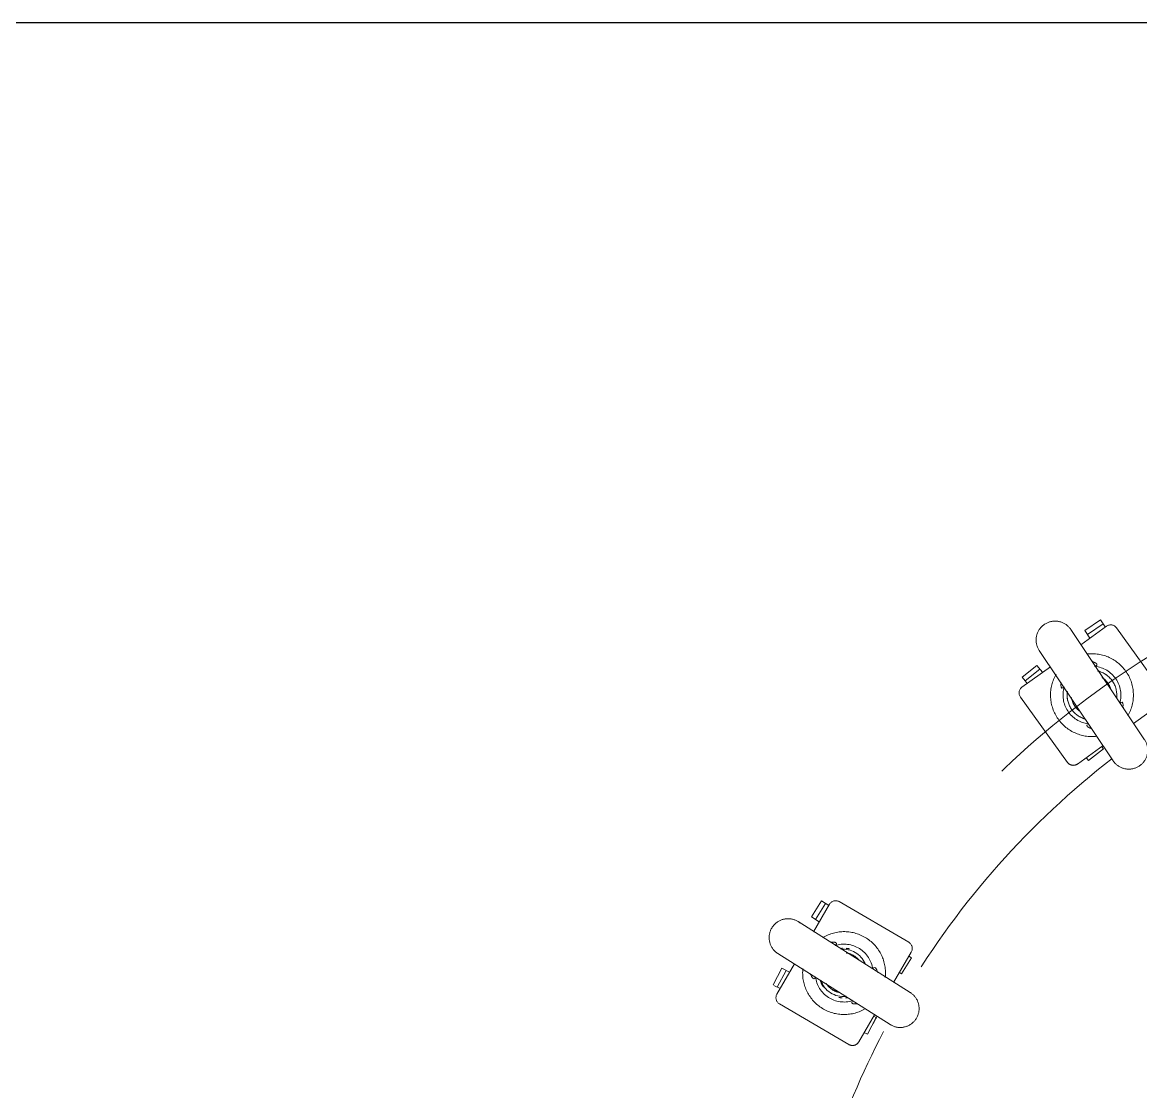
# Model space of a CAD drawing. Extents: x -181672 to 290600, y -29000 to 395522.
# Drawn here: x 1180.5 to 1652.7, y 37752.5 to 38204.1 of the extents above; entities that cross this region are included whole.
import ezdxf

# ---------------------------------------------------------------- set-up
doc = ezdxf.new("R2010")
doc.units = 0
doc.header["$LTSCALE"] = 10
doc.linetypes.add('XFM7Q20PCW-200K$0$ACAD_ISO03W100', pattern=[30, 12, -18])
doc.layers.add('XFM7Q20PCW-200K$0$PCW EQ (FUTURE)', color=252, linetype='XFM7Q20PCW-200K$0$ACAD_ISO03W100', lineweight=9)

# ---------------------------------------------------------------- blocks, each defined once
blk = doc.blocks.new('XFM7Q20PCW-200K$0$漢唐美光 8NHV4A-10FDA-NC150-M - 漢唐美光 8NHV4A-10FDA-NC150-M-V1107-CUB_L40')
for p, q in [((-833.05, -284.9), (-860.63, -304.78)), ((-820.17, -297.64), (-828.86, -285.58)), ((-826.78, -301.96), (-826.75, -301.83)), ((-826.75, -301.83), (-826.62, -301.78)), ((-861.12, -309.55), (-863.99, -311.47)), ((-859.54, -318.12), (-863.99, -311.47)), ((-857.88, -317), (-862.33, -310.35)), ((-861.31, -308.97), (-853.45, -319.87)), ((-803.13, -321.27), (-810.97, -310.4)), ((-810.51, -311.04), (-809.57, -310.29)), ((-804.58, -316.55), (-809.57, -310.29)), ((-859.54, -318.12), (-856.3, -315.95)), ((-846.69, -315.21), (-846.6, -315.11)), ((-846.6, -315.11), (-846.46, -315.13)), ((-804.58, -316.55), (-805.82, -317.54)), ((-831.39, -345.34), (-803.81, -325.46)), ((-837.7, -328.41), (-837.83, -328.46)), ((-844.22, -332.67), (-835.58, -344.66)), ((-841.85, -336), (-844.77, -338.33)), ((-839.78, -344.58), (-844.77, -338.33)), ((-838.22, -343.34), (-843.2, -337.08)), ((-838.22, -343.34), (-839.78, -344.58)), ((-837.15, -342.49), (-838.22, -343.34)), ((-710.88, -398.9), (-723.72, -391.39)), ((-722.01, -392.4), (-721.29, -391.26)), ((-714.53, -395.54), (-721.29, -391.26)), ((-727.83, -392.47), (-745, -421.81)), ((-714.53, -395.54), (-715.1, -396.44)), ((-715.21, -405.4), (-715.11, -405.3)), ((-715.18, -405.53), (-715.21, -405.4)), ((-685.75, -413.61), (-697.25, -406.88)), ((-696.63, -407.24), (-696.07, -406.18)), ((-688.98, -409.88), (-696.07, -406.18)), ((-688.98, -409.88), (-689.72, -411.29)), ((-701.84, -447.06), (-684.67, -417.72)), ((-743.41, -426.22), (-745.36, -429.29)), ((-738.6, -433.57), (-745.36, -429.29)), ((-738.6, -433.57), (-745.36, -429.29)), ((-737.53, -431.88), (-744.29, -427.6)), ((-743.92, -425.92), (-732.32, -432.71)), ((-728.03, -425.71), (-727.98, -425.58)), ((-727.98, -425.58), (-727.85, -425.54)), ((-738.6, -433.57), (-736.5, -430.26)), ((-714.46, -434.13), (-714.56, -434.23)), ((-718.69, -440.68), (-705.94, -448.14)), ((-715.18, -442.76), (-716.91, -446.07)), ((-709.81, -449.77), (-716.91, -446.07)), ((-708.89, -448), (-715.98, -444.29)), ((-708.27, -446.81), (-709.66, -449.48))]:
    blk.add_line(p, q)
at = {"flags": 128}
for points in [[(-802.3, -295.1), (-802.49, -294.84), (-802.68, -294.58), (-802.88, -294.33), (-803.1, -294.1), (-803.32, -293.87), (-803.55, -293.64), (-803.79, -293.43), (-804.04, -293.23), (-804.3, -293.04), (-804.56, -292.86), (-804.83, -292.69), (-805.11, -292.53), (-805.39, -292.38), (-805.68, -292.25), (-805.98, -292.12), (-806.28, -292.01), (-806.58, -291.91), (-806.89, -291.82), (-807.2, -291.74), (-807.51, -291.68), (-807.83, -291.63), (-808.14, -291.59), (-808.46, -291.56), (-808.78, -291.55), (-809.1, -291.55), (-809.42, -291.56), (-809.74, -291.59), (-810.06, -291.62), (-810.37, -291.67), (-810.69, -291.74), (-811, -291.81), (-811.31, -291.9), (-811.61, -292), (-811.91, -292.11), (-812.21, -292.24), (-812.5, -292.37), (-812.78, -292.52), (-813.06, -292.68), (-813.33, -292.85), (-813.4, -292.9)], [(-859.94, -324.04), (-813.4, -292.9)], [(-804.5, -306.2), (-804.24, -306.01), (-803.99, -305.82), (-803.74, -305.62), (-803.5, -305.4), (-803.27, -305.18), (-803.05, -304.95), (-802.84, -304.71), (-802.64, -304.46), (-802.45, -304.2), (-802.26, -303.94), (-802.09, -303.67), (-801.94, -303.39), (-801.79, -303.11), (-801.65, -302.82), (-801.53, -302.52), (-801.41, -302.22), (-801.31, -301.92), (-801.22, -301.61), (-801.15, -301.3), (-801.08, -300.99), (-801.03, -300.67), (-800.99, -300.35), (-800.97, -300.04), (-800.95, -299.72), (-800.95, -299.4), (-800.97, -299.08), (-800.99, -298.76), (-801.03, -298.44), (-801.08, -298.12), (-801.14, -297.81), (-801.22, -297.5), (-801.31, -297.19), (-801.41, -296.89), (-801.52, -296.59), (-801.64, -296.29), (-801.78, -296), (-801.93, -295.72), (-802.09, -295.44), (-802.25, -295.17), (-802.3, -295.1)], [(-827.12, -302.02), (-827.92, -301.97), (-828.83, -302.11), (-829.25, -302.43), (-829.17, -302.88), (-828.72, -303.42)], [(-826.79, -301.85), (-826.99, -301.97), (-827.18, -302.07), (-827.35, -302.12), (-827.44, -302.14)], [(-804.5, -306.2), (-851.05, -337.34)], [(-846.04, -314.59), (-846.05, -314.61), (-846.14, -314.72), (-846.36, -314.93), (-846.56, -315.08)], [(-818.41, -315.65), (-818.39, -315.63), (-818.31, -315.52), (-818.09, -315.3), (-817.89, -315.15)], [(-859.94, -324.04), (-860.21, -324.22), (-860.46, -324.42), (-860.71, -324.62), (-860.95, -324.83), (-861.18, -325.05), (-861.4, -325.29), (-861.61, -325.53), (-861.81, -325.78), (-862, -326.03), (-862.18, -326.3), (-862.35, -326.57), (-862.51, -326.84), (-862.66, -327.13), (-862.8, -327.42), (-862.92, -327.71), (-863.03, -328.01), (-863.13, -328.31), (-863.22, -328.62), (-863.3, -328.93), (-863.36, -329.25), (-863.41, -329.56), (-863.45, -329.88), (-863.48, -330.2), (-863.49, -330.52), (-863.49, -330.84), (-863.48, -331.16), (-863.46, -331.48), (-863.42, -331.79), (-863.37, -332.11), (-863.3, -332.42), (-863.23, -332.74), (-863.14, -333.04), (-863.04, -333.35), (-862.93, -333.65), (-862.8, -333.94), (-862.67, -334.23), (-862.52, -334.51), (-862.36, -334.79), (-862.19, -335.06), (-862.14, -335.14)], [(-859.94, -324.04), (-859.94, -324.04)], [(-837.66, -328.38), (-837.46, -328.26), (-837.26, -328.17), (-837.1, -328.11), (-837, -328.09)], [(-837.5, -328.19), (-836.53, -328.26), (-835.61, -328.13), (-835.2, -327.8), (-835.28, -327.36), (-835.73, -326.81)], [(-862.14, -335.14), (-861.96, -335.4), (-861.77, -335.65), (-861.56, -335.9), (-861.35, -336.14), (-861.13, -336.37), (-860.9, -336.59), (-860.66, -336.8), (-860.41, -337), (-860.15, -337.19), (-859.89, -337.37), (-859.62, -337.54), (-859.34, -337.7), (-859.05, -337.85), (-858.76, -337.99), (-858.47, -338.11), (-858.17, -338.23), (-857.87, -338.33), (-857.56, -338.42), (-857.25, -338.49), (-856.94, -338.56), (-856.62, -338.61), (-856.3, -338.65), (-855.98, -338.67), (-855.66, -338.69), (-855.34, -338.69), (-855.02, -338.67), (-854.7, -338.65), (-854.39, -338.61), (-854.07, -338.56), (-853.76, -338.5), (-853.45, -338.42), (-853.14, -338.33), (-852.84, -338.23), (-852.54, -338.12), (-852.24, -338), (-851.95, -337.86), (-851.67, -337.71), (-851.39, -337.55), (-851.12, -337.38), (-851.05, -337.34)], [(-736.57, -439.15), (-706.62, -391.83)], [(-695.58, -389.35), (-695.86, -389.18), (-696.14, -389.03), (-696.42, -388.88), (-696.71, -388.75), (-697.01, -388.63), (-697.31, -388.52), (-697.62, -388.43), (-697.93, -388.34), (-698.24, -388.27), (-698.55, -388.21), (-698.87, -388.17), (-699.19, -388.13), (-699.51, -388.11), (-699.83, -388.11), (-700.15, -388.11), (-700.47, -388.13), (-700.78, -388.16), (-701.1, -388.2), (-701.42, -388.26), (-701.73, -388.33), (-702.04, -388.41), (-702.34, -388.5), (-702.65, -388.61), (-702.94, -388.72), (-703.24, -388.85), (-703.52, -388.99), (-703.81, -389.15), (-704.08, -389.31), (-704.35, -389.48), (-704.61, -389.67), (-704.86, -389.86), (-705.11, -390.07), (-705.35, -390.28), (-705.58, -390.51), (-705.79, -390.74), (-706, -390.98), (-706.2, -391.23), (-706.39, -391.49), (-706.57, -391.75), (-706.62, -391.83)], [(-693.1, -400.38), (-692.93, -400.11), (-692.78, -399.83), (-692.64, -399.54), (-692.5, -399.25), (-692.38, -398.96), (-692.28, -398.65), (-692.18, -398.35), (-692.1, -398.04), (-692.03, -397.73), (-691.97, -397.41), (-691.92, -397.1), (-691.89, -396.78), (-691.87, -396.46), (-691.86, -396.14), (-691.86, -395.82), (-691.88, -395.5), (-691.91, -395.18), (-691.96, -394.86), (-692.01, -394.55), (-692.08, -394.24), (-692.16, -393.93), (-692.26, -393.62), (-692.36, -393.32), (-692.48, -393.02), (-692.61, -392.73), (-692.75, -392.44), (-692.9, -392.16), (-693.06, -391.88), (-693.24, -391.62), (-693.42, -391.36), (-693.62, -391.1), (-693.82, -390.86), (-694.04, -390.62), (-694.26, -390.39), (-694.49, -390.17), (-694.74, -389.96), (-694.99, -389.76), (-695.24, -389.57), (-695.51, -389.39), (-695.58, -389.35)], [(-693.1, -400.38), (-723.05, -447.7)], [(-715.15, -405.64), (-716.22, -406), (-717, -406.5), (-717.25, -406.96), (-717, -407.34), (-716.42, -407.63)], [(-715.23, -405.44), (-715.37, -405.63), (-715.51, -405.79), (-715.64, -405.91), (-715.72, -405.97)], [(-701.99, -414.66), (-701.98, -414.63), (-701.95, -414.49), (-701.84, -414.21), (-701.71, -413.99)], [(-727.68, -424.87), (-727.68, -424.9), (-727.72, -425.04), (-727.83, -425.32), (-727.95, -425.54)], [(-714.43, -434.09), (-714.3, -433.9), (-714.16, -433.74), (-714.03, -433.62), (-713.95, -433.56)], [(-714.36, -433.85), (-713.45, -433.53), (-712.66, -433.03), (-712.42, -432.57), (-712.67, -432.19), (-713.26, -431.9)], [(-736.1, -438.41), (-736.57, -439.15)], [(-736.57, -439.15), (-736.73, -439.42), (-736.89, -439.7), (-737.03, -439.99), (-737.16, -440.28), (-737.28, -440.58), (-737.39, -440.88), (-737.49, -441.18), (-737.57, -441.49), (-737.64, -441.8), (-737.7, -442.12), (-737.75, -442.43), (-737.78, -442.75), (-737.8, -443.07), (-737.81, -443.39), (-737.8, -443.71), (-737.78, -444.03), (-737.75, -444.35), (-737.71, -444.67), (-737.65, -444.98), (-737.59, -445.29), (-737.5, -445.6), (-737.41, -445.91), (-737.31, -446.21), (-737.19, -446.51), (-737.06, -446.8), (-736.92, -447.09), (-736.77, -447.37), (-736.6, -447.65), (-736.43, -447.91), (-736.24, -448.18), (-736.05, -448.43), (-735.84, -448.67), (-735.63, -448.91), (-735.41, -449.14), (-735.17, -449.36), (-734.93, -449.57), (-734.68, -449.77), (-734.42, -449.96), (-734.16, -450.14), (-734.09, -450.19)], [(-734.09, -450.19), (-733.81, -450.35), (-733.53, -450.51), (-733.25, -450.65), (-732.95, -450.78), (-732.66, -450.9), (-732.36, -451.01), (-732.05, -451.1), (-731.74, -451.19), (-731.43, -451.26), (-731.12, -451.32), (-730.8, -451.36), (-730.48, -451.4), (-730.16, -451.42), (-729.84, -451.43), (-729.52, -451.42), (-729.2, -451.4), (-728.88, -451.37), (-728.57, -451.33), (-728.25, -451.27), (-727.94, -451.2), (-727.63, -451.12), (-727.32, -451.03), (-727.02, -450.92), (-726.72, -450.81), (-726.43, -450.68), (-726.14, -450.54), (-725.86, -450.38), (-725.59, -450.22), (-725.32, -450.05), (-725.06, -449.86), (-724.8, -449.67), (-724.56, -449.46), (-724.32, -449.25), (-724.09, -449.02), (-723.87, -448.79), (-723.66, -448.55), (-723.46, -448.3), (-723.27, -448.04), (-723.09, -447.78), (-723.05, -447.7)]]:
    blk.add_lwpolyline(points, dxfattribs=at)
blk.add_circle((-526.15, -89.94), 379.98)
for centre, radius, start, end in [((-832.22, -315.12), 17.5, 60.2044, 186.934), ((-858.88, -307.21), 3, 125.7857, 215.7857), ((-832.22, -315.12), 12.21, 73.9986, 174.2634), ((-832.22, -315.12), 10.48, 82.6657, 166.563), ((-526.15, -89.94), 353.5, 217.7876, 239.1505), ((-832.22, -315.12), 10.5, 159.5929, 166.7573), ((-832.22, -315.12), 10.5, 143.6067, 151.5304), ((-832.47, -315.41), 8.5, 105.7857, 147.1897), ((-832.22, -315.12), 17.5, 239.5366, 6.7165), ((-832.22, -315.12), 12.21, 253.5714, 352.7678), ((-832.22, -315.12), 10.48, 261.8643, 344.9315), ((-832.47, -315.41), 8.5, 278.2828, 326.5381), ((-832.22, -315.12), 10.5, 323.6067, 331.5304), ((-832.22, -315.12), 10.5, 339.5929, 344.6902), ((-832.22, -315.12), 10.5, 261.7573, 275.7857), ((-832.22, -315.12), 10.5, 275.869, 284.3158), ((-805.57, -323.02), 3, 305.7857, 35.7857), ((-833.15, -342.9), 3, 215.7857, 305.7857), ((-725.24, -393.98), 3, 59.6714, 149.6714), ((-714.83, -419.77), 17.5, 84.0901, 210.8197), ((-528.87, -94.7), 353.5, 241.6598, 242.2578), ((-526.15, -89.94), 353.5, 242.3665, 261.555), ((-714.83, -419.77), 12.21, 97.8485, 198.1491), ((-714.95, -420.13), 10, 113.056, 186.2213), ((-714.95, -420.13), 8.5, 129.6714, 170.9447), ((-714.83, -419.77), 17.5, 263.4223, 29.3615), ((-687.26, -416.2), 3, 329.6714, 59.6714), ((-714.83, -419.77), 10.5, 167.5838, 175.546), ((-714.83, -419.77), 8.5, 159.2801, 166.6341), ((-714.83, -419.77), 12.21, 277.4571, 16.6536), ((-714.95, -420.13), 10, 287.9496, 6.9773), ((-714.83, -419.77), 10.5, 3.5885, 8.576), ((-742.41, -423.33), 3, 149.6714, 239.6714), ((-714.83, -419.77), 10.5, 183.5885, 187.9993), ((-714.95, -420.13), 8.5, 302.1685, 350.4239), ((-714.83, -419.77), 8.5, 324.6013, 340.4068), ((-714.83, -419.77), 10.5, 347.5838, 355.546), ((-714.83, -419.77), 10.5, 285.643, 299.6714), ((-714.83, -419.77), 10.5, 299.6991, 304.7254), ((-704.43, -445.55), 3, 239.6714, 329.6714)]:
    blk.add_arc(centre, radius, start, end)
for points in [[(-839.6, -310.81), (-839.48, -310.58), (-839.34, -310.36), (-839.19, -310.14)], [(-723.32, -418.8), (-723.3, -418.54), (-723.27, -418.28), (-723.22, -418.03)]]:
    blk.add_open_spline(points, degree=3)
for points, knots in [([(-844.37, -313.9), (-844.41, -313.82), (-844.48, -313.68), (-844.57, -313.5), (-844.64, -313.37), (-844.69, -313.28), (-844.73, -313.23), (-844.76, -313.18), (-844.8, -313.13), (-844.84, -313.09), (-844.87, -313.07), (-844.9, -313.05), (-844.92, -313.04), (-844.93, -313.04), (-844.96, -313.02), (-844.99, -313.01), (-845.03, -313), (-845.09, -312.99), (-845.16, -313), (-845.26, -313.02), (-845.42, -313.11), (-845.63, -313.33), (-845.89, -313.74), (-846.14, -314.3), (-846.28, -314.78), (-846.34, -315.03)], [0, 0, 0, 0, 0.015625, 0.03125, 0.046875, 0.0546875, 0.0625, 0.0703125, 0.078125, 0.09375, 0.109375, 0.1171875, 0.1210938, 0.125, 0.1328125, 0.140625, 0.15625, 0.171875, 0.1875, 0.21875, 0.25, 0.3125, 0.375, 0.4375, 0.5, 0.5, 0.5, 0.5]), ([(-819.72, -317.01), (-819.71, -317.02), (-819.69, -317.06), (-819.65, -317.11), (-819.61, -317.14), (-819.57, -317.17), (-819.55, -317.18), (-819.53, -317.19), (-819.51, -317.2), (-819.49, -317.21), (-819.46, -317.22), (-819.41, -317.24), (-819.36, -317.24), (-819.28, -317.24), (-819.19, -317.21), (-819.02, -317.12), (-818.81, -316.9), (-818.55, -316.49), (-818.31, -315.93), (-818.17, -315.46), (-818.11, -315.2)], [0.0625, 0.0625, 0.0625, 0.0625, 0.0703125, 0.078125, 0.09375, 0.109375, 0.1171875, 0.1210938, 0.125, 0.1328125, 0.140625, 0.15625, 0.171875, 0.1875, 0.21875, 0.25, 0.3125, 0.375, 0.4375, 0.5, 0.5, 0.5, 0.5]), ([(-702.63, -416.43), (-702.62, -416.44), (-702.58, -416.46), (-702.53, -416.49), (-702.48, -416.51), (-702.44, -416.52), (-702.41, -416.52), (-702.39, -416.52), (-702.37, -416.52), (-702.34, -416.52), (-702.31, -416.52), (-702.26, -416.52), (-702.21, -416.5), (-702.14, -416.47), (-702.07, -416.4), (-701.96, -416.25), (-701.85, -415.97), (-701.78, -415.49), (-701.78, -414.87), (-701.85, -414.39), (-701.89, -414.13)], [0.0625, 0.0625, 0.0625, 0.0625, 0.0703125, 0.078125, 0.09375, 0.109375, 0.1171875, 0.1210938, 0.125, 0.1328125, 0.140625, 0.15625, 0.171875, 0.1875, 0.21875, 0.25, 0.3125, 0.375, 0.4375, 0.5, 0.5, 0.5, 0.5]), ([(-726.44, -423.57), (-726.5, -423.52), (-726.62, -423.42), (-726.78, -423.29), (-726.9, -423.2), (-726.98, -423.14), (-727.03, -423.1), (-727.08, -423.07), (-727.14, -423.04), (-727.19, -423.02), (-727.23, -423.01), (-727.26, -423.01), (-727.28, -423.01), (-727.3, -423.01), (-727.32, -423.01), (-727.36, -423.01), (-727.41, -423.01), (-727.46, -423.03), (-727.52, -423.06), (-727.6, -423.13), (-727.71, -423.28), (-727.82, -423.56), (-727.89, -424.04), (-727.88, -424.66), (-727.82, -425.14), (-727.77, -425.4)], [0, 0, 0, 0, 0.015625, 0.03125, 0.046875, 0.0546875, 0.0625, 0.0703125, 0.078125, 0.09375, 0.109375, 0.1171875, 0.1210938, 0.125, 0.1328125, 0.140625, 0.15625, 0.171875, 0.1875, 0.21875, 0.25, 0.3125, 0.375, 0.4375, 0.5, 0.5, 0.5, 0.5])]:
    blk.add_open_spline(points, degree=3, knots=knots)
blk = doc.blocks.new('XFM7Q20PCW-200K')
at = {"color": 9}
blk.add_lwpolyline([(709.28, 38204.06), (11943.01, 38204.06), (11943.01, 37024.1), (709.28, 37024.1)], close=True, dxfattribs=at)
at = {"layer": 'XFM7Q20PCW-200K$0$PCW EQ (FUTURE)', "rotation": 270}
blk.add_blockref('XFM7Q20PCW-200K$0$漢唐美光 8NHV4A-10FDA-NC150-M - 漢唐美光 8NHV4A-10FDA-NC150-M-V1107-CUB_L40', (1947.22, 37087.72), dxfattribs=at)

msp = doc.modelspace()

# ---------------------------------------------------------------- block references
msp.add_blockref('XFM7Q20PCW-200K', (0, 0))

doc.saveas('drawing.dxf')
